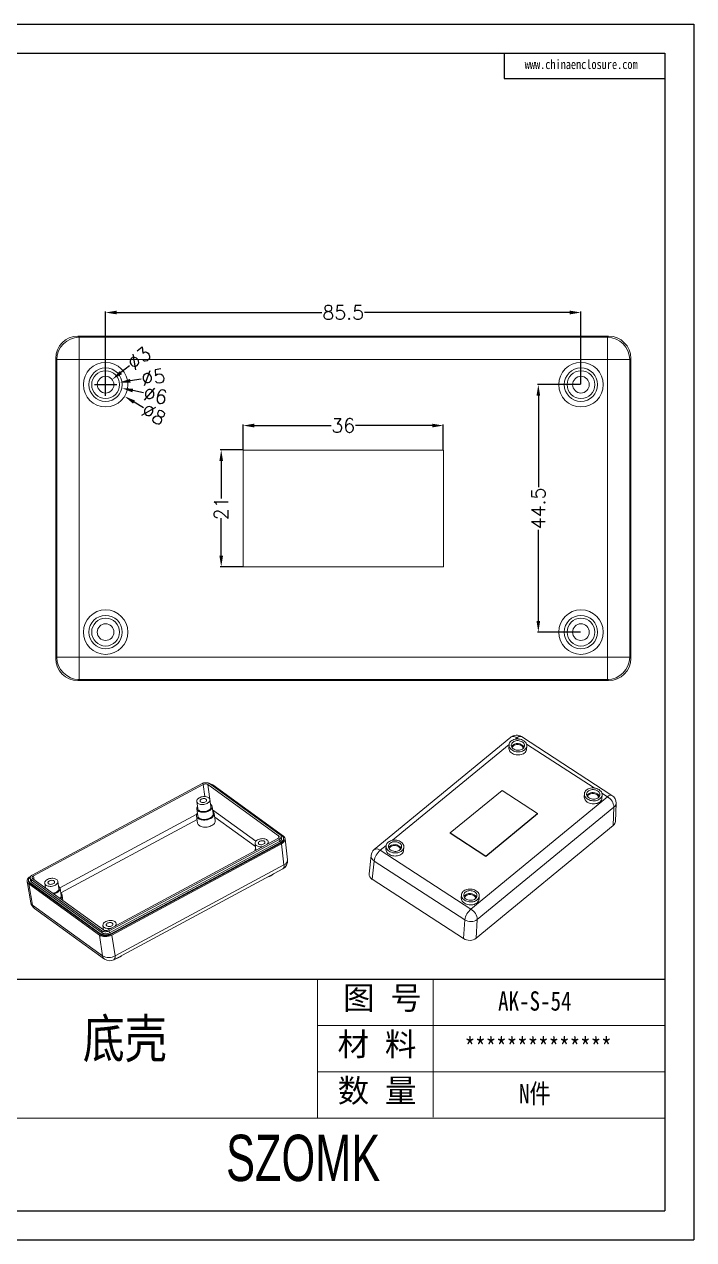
# Model space of a CAD drawing. Header units: inches. Extents: x 2715 to 3384, y 889 to 1126.
# Drawn here: x 2904.1 to 3024.5, y 889.4 to 1108 of the extents above; entities that cross this region are included whole.
import ezdxf

# ---------------------------------------------------------------- set-up
doc = ezdxf.new("R2010")
doc.units = ezdxf.units.IN
doc.layers.add('文字', color=81, linetype='Continuous')
doc.layers.add('粗实线', color=7, linetype='Continuous', lineweight=30)
doc.layers.add('细实线', color=3, linetype='Continuous', lineweight=9)
doc.styles.get("Standard").update_dxf_attribs({"font": 'txt', "bigfont": 'gbcbig.shx'})
doc.styles.add('宋体', font='', dxfattribs={"width": 0.8, "height": 3.5})
doc.styles.add('长仿宋', font='', dxfattribs={"width": 0.7, "height": 4})
doc.styles.get('宋体').set_extended_font_data('SimSun')
doc.styles.get('长仿宋').set_extended_font_data('SimSun')
doc.dimstyles.new('2.5', dxfattribs={"dimtxt": 2.5, "dimasz": 2, "dimexe": 0.18, "dimexo": 0.0625, "dimgap": 0.09, "dimtad": 0, "dimzin": 12, "dimdsep": 46, "dimtxsty": 'Standard', "dimcen": 2, "dimclrd": 3, "dimclre": 3, "dimadec": 0, "dimazin": 0, "dimtfac": 1, "dimtofl": 0, "dimtmove": 0, "dimatfit": 3, "dimfxl": 1, "dimtolj": 1, "dimtzin": 0, "dimarcsym": 0})

# ---------------------------------------------------------------- blocks, each defined once
blk = doc.blocks.new('*D180')
at = {"color": 3, "lineweight": -2}
for p, q in [((2918.75, 1041.2), (2918.75, 1045.2)), ((2916.75, 1043.2), (2920.75, 1043.2)), ((2925.57, 1039.02), (2923.87, 1040.06))]:
    blk.add_line(p, q, dxfattribs=at)
at = {"color": 3}
blk.add_solid([(2924.04, 1040.34), (2923.69, 1039.78), (2922.16, 1041.11)], dxfattribs=at)
at = {"layer": 'Defpoints', "color": 0}
for p in [(2915.34, 1045.29), (2922.16, 1041.11)]:
    blk.add_point(p, dxfattribs=at)
at = {"color": 0, "insert": (2927.43, 1037.88), "char_height": 2.5, "attachment_point": 5, "rotation": 328.4853}
blk.add_mtext('\\A1;∅8', dxfattribs=at)
blk = doc.blocks.new('*D181')
at = {"color": 3, "lineweight": -2}
for p, q in [((2918.75, 1041.2), (2918.75, 1045.2)), ((2916.75, 1043.2), (2920.75, 1043.2)), ((2925.6, 1041.73), (2923.64, 1042.15))]:
    blk.add_line(p, q, dxfattribs=at)
at = {"color": 3}
blk.add_solid([(2923.71, 1042.47), (2923.57, 1041.82), (2921.69, 1042.57)], dxfattribs=at)
at = {"layer": 'Defpoints', "color": 0}
for p in [(2915.82, 1043.83), (2921.69, 1042.57)]:
    blk.add_point(p, dxfattribs=at)
at = {"color": 0, "insert": (2927.72, 1041.27), "char_height": 2.5, "attachment_point": 5, "rotation": 347.8944}
blk.add_mtext('\\A1;∅6', dxfattribs=at)
blk = doc.blocks.new('*D182')
at = {"color": 3, "lineweight": -2}
for p, q in [((2918.75, 1041.2), (2918.75, 1045.2)), ((2916.75, 1043.2), (2920.75, 1043.2)), ((2925.17, 1044.21), (2923.2, 1043.9))]:
    blk.add_line(p, q, dxfattribs=at)
at = {"color": 3}
blk.add_solid([(2923.15, 1044.23), (2923.25, 1043.57), (2921.22, 1043.59)], dxfattribs=at)
at = {"layer": 'Defpoints', "color": 0}
for p in [(2916.28, 1042.81), (2921.22, 1043.59)]:
    blk.add_point(p, dxfattribs=at)
at = {"color": 0, "insert": (2927.32, 1044.55), "char_height": 2.5, "attachment_point": 5, "rotation": 9.0022}
blk.add_mtext('\\A1;∅5', dxfattribs=at)
blk = doc.blocks.new('*D183')
at = {"color": 3, "lineweight": -2}
for p, q in [((2918.75, 1041.2), (2918.75, 1045.2)), ((2923.07, 1046.6), (2921.5, 1045.36)), ((2916.75, 1043.2), (2920.75, 1043.2))]:
    blk.add_line(p, q, dxfattribs=at)
at = {"color": 3}
blk.add_solid([(2921.3, 1045.63), (2921.71, 1045.1), (2919.93, 1044.13)], dxfattribs=at)
at = {"layer": 'Defpoints', "color": 0}
for p in [(2919.93, 1044.13), (2917.58, 1042.27)]:
    blk.add_point(p, dxfattribs=at)
at = {"color": 0, "insert": (2924.78, 1047.95), "char_height": 2.5, "attachment_point": 5, "rotation": 38.2552}
blk.add_mtext('\\A1;∅3', dxfattribs=at)
blk = doc.blocks.new('*D184')
at = {"color": 3, "lineweight": -2}
for p, q in [((2943.5, 1031.51), (2943.5, 1036.02)), ((2979.5, 1031.51), (2979.5, 1036.02)), ((2945.5, 1035.84), (2959.33, 1035.84)), ((2977.5, 1035.84), (2963.68, 1035.84))]:
    blk.add_line(p, q, dxfattribs=at)
at = {"color": 3}
for points in [[(2945.5, 1036.18), (2945.5, 1035.51), (2943.5, 1035.84)], [(2977.5, 1036.18), (2977.5, 1035.51), (2979.5, 1035.84)]]:
    blk.add_solid(points, dxfattribs=at)
at = {"layer": 'Defpoints', "color": 0}
for p in [(2943.5, 1035.84), (2943.5, 1031.45), (2979.5, 1031.45)]:
    blk.add_point(p, dxfattribs=at)
at = {"color": 0, "insert": (2961.5, 1035.84), "char_height": 2.5, "attachment_point": 5}
blk.add_mtext('\\A1;36', dxfattribs=at)
blk = doc.blocks.new('*D185')
at = {"color": 3, "lineweight": -2}
for p, q in [((2943.44, 1031.45), (2939.37, 1031.45)), ((2939.55, 1029.45), (2939.55, 1022.7)), ((2939.55, 1012.45), (2939.55, 1019.19)), ((2943.44, 1010.45), (2939.37, 1010.45))]:
    blk.add_line(p, q, dxfattribs=at)
at = {"color": 3}
for points in [[(2939.22, 1029.45), (2939.88, 1029.45), (2939.55, 1031.45)], [(2939.22, 1012.45), (2939.88, 1012.45), (2939.55, 1010.45)]]:
    blk.add_solid(points, dxfattribs=at)
at = {"layer": 'Defpoints', "color": 0}
for p in [(2943.5, 1031.45), (2939.55, 1010.45), (2943.5, 1010.45)]:
    blk.add_point(p, dxfattribs=at)
at = {"color": 0, "insert": (2939.55, 1020.95), "char_height": 2.5, "attachment_point": 5, "rotation": 90}
blk.add_mtext('\\A1;21', dxfattribs=at)
blk = doc.blocks.new('*D186')
at = {"color": 3, "lineweight": -2}
for p, q in [((2918.75, 1043.26), (2918.75, 1056.35)), ((2920.75, 1056.17), (2957.66, 1056.17)), ((3002.25, 1056.17), (2965.34, 1056.17)), ((3004.25, 1043.26), (3004.25, 1056.35))]:
    blk.add_line(p, q, dxfattribs=at)
at = {"color": 3}
for points in [[(2920.75, 1056.51), (2920.75, 1055.84), (2918.75, 1056.17)], [(3002.25, 1056.51), (3002.25, 1055.84), (3004.25, 1056.17)]]:
    blk.add_solid(points, dxfattribs=at)
at = {"layer": 'Defpoints', "color": 0}
for p in [(2918.75, 1056.17), (2918.75, 1043.2), (3004.25, 1043.2)]:
    blk.add_point(p, dxfattribs=at)
at = {"color": 0, "insert": (2961.5, 1056.17), "char_height": 2.5, "attachment_point": 5}
blk.add_mtext('\\A1;85.5', dxfattribs=at)
blk = doc.blocks.new('*D187')
at = {"color": 3, "lineweight": -2}
for p, q in [((3004.19, 1043.2), (2996.41, 1043.2)), ((2996.59, 1041.2), (2996.59, 1024.79)), ((2996.59, 1000.7), (2996.59, 1017.11)), ((3004.19, 998.7), (2996.41, 998.7))]:
    blk.add_line(p, q, dxfattribs=at)
at = {"color": 3}
for points in [[(2996.26, 1041.2), (2996.92, 1041.2), (2996.59, 1043.2)], [(2996.26, 1000.7), (2996.92, 1000.7), (2996.59, 998.7)]]:
    blk.add_solid(points, dxfattribs=at)
at = {"layer": 'Defpoints', "color": 0}
for p in [(3004.25, 1043.2), (2996.59, 998.7), (3004.25, 998.7)]:
    blk.add_point(p, dxfattribs=at)
at = {"color": 0, "insert": (2996.59, 1020.95), "char_height": 2.5, "attachment_point": 5, "rotation": 90}
blk.add_mtext('\\A1;44.5', dxfattribs=at)

msp = doc.modelspace()

# ---------------------------------------------------------------- linework, layer by layer
for p, q in [((2715.421, 1108), (3024.531, 1108)), ((3024.531, 1108), (3024.531, 889.437)), ((2723.419, 1102.796), (3019.327, 1102.796)), ((2990.417, 1102.796), (2990.417, 1098.279)), ((3019.327, 1102.796), (3019.327, 894.641)), ((2990.417, 1098.279), (3019.327, 1098.279)), ((2831.988, 936.272), (3019.327, 936.272)), ((2723.419, 894.641), (3019.327, 894.641)), ((2715.421, 889.437), (3024.531, 889.437))]:
    msp.add_line(p, q)
at = {"color": 7, "linetype": 'Continuous', "lineweight": 15}
for p, q in [((2913.781, 1051.919), (2913.99, 1051.71)), ((2913.781, 1051.919), (3009.227, 1051.919)), ((2913.99, 1047.711), (2913.99, 1051.71)), ((2913.99, 1051.71), (3009.018, 1051.71)), ((3009.018, 1051.71), (3009.227, 1051.919)), ((3009.018, 1051.71), (3009.018, 1047.711)), ((2909.991, 1047.711), (2909.782, 1047.92)), ((2909.782, 993.974), (2909.782, 1047.92)), ((2913.99, 1047.711), (2909.991, 1047.711)), ((2909.991, 994.183), (2909.991, 1047.711)), ((3009.018, 1047.711), (2913.99, 1047.711)), ((2913.99, 1047.711), (2913.99, 994.183)), ((3009.018, 994.183), (3009.018, 1047.711)), ((3013.017, 1047.711), (3009.018, 1047.711)), ((3013.226, 1047.92), (3013.017, 1047.711)), ((3013.017, 1047.711), (3013.017, 994.183)), ((3013.226, 1047.92), (3013.226, 993.974)), ((2979.504, 1031.447), (2943.504, 1031.447)), ((2943.504, 1031.447), (2943.504, 1010.447)), ((2979.504, 1010.447), (2979.504, 1031.447)), ((2943.504, 1010.447), (2979.504, 1010.447)), ((2909.782, 993.974), (2909.991, 994.183)), ((2913.99, 994.183), (2909.991, 994.183)), ((2913.99, 994.183), (2913.99, 990.184)), ((2913.99, 994.183), (3009.018, 994.183)), ((3009.018, 990.184), (3009.018, 994.183)), ((3013.017, 994.183), (3009.018, 994.183)), ((3013.017, 994.183), (3013.226, 993.974)), ((2913.99, 990.184), (2913.781, 989.975)), ((3009.018, 990.184), (2913.99, 990.184)), ((3009.227, 989.975), (3009.018, 990.184)), ((3009.227, 989.975), (2913.781, 989.975)), ((2991.645, 979.806), (2967.07, 959.604)), ((3009.835, 969.328), (2993.533, 979.912)), ((2991.322, 978.426), (2991.284, 977.876)), ((2994.476, 977.655), (2994.515, 978.205)), ((2936.108, 971.446), (2905.562, 955.012)), ((2905.775, 954.858), (2936.32, 971.292)), ((2937.153, 971.295), (2949.876, 962.093)), ((2950.164, 962.248), (2937.441, 971.45)), ((2937.785, 971.223), (2937.638, 971.307)), ((2950.508, 962.02), (2937.785, 971.223)), ((2950.735, 962.013), (2938.025, 971.206)), ((2935.146, 968.238), (2935.334, 966.964)), ((2937.708, 967.313), (2937.521, 968.586)), ((2990.062, 970.235), (2980.752, 962.582)), ((2984.465, 948.885), (3009.04, 969.087)), ((2996.458, 966.083), (2990.062, 970.235)), ((3004.875, 969.627), (3004.837, 969.077)), ((3008.029, 968.856), (3008.067, 969.406)), ((2935.136, 966.935), (2935.323, 965.662)), ((2938.093, 966.069), (2937.906, 967.342)), ((2938.478, 964.824), (2938.291, 966.098)), ((3010.183, 967.214), (2985.608, 947.013)), ((2987.148, 958.43), (2996.458, 966.083)), ((2996.458, 966.083), (2996.454, 966.028)), ((3010.073, 963.924), (3010.183, 967.214)), ((3010.452, 964.634), (3010.563, 967.932)), ((2935.125, 965.633), (2935.312, 964.359)), ((3010.073, 963.924), (2985.389, 943.634)), ((2987.144, 958.375), (2996.454, 966.028)), ((2950.402, 961.592), (2950.346, 961.974)), ((2980.752, 962.582), (2980.748, 962.527)), ((2980.748, 962.527), (2987.144, 958.375)), ((2980.752, 962.582), (2987.148, 958.43)), ((2949.749, 961.579), (2919.204, 945.145)), ((2919.416, 944.992), (2949.962, 961.426)), ((2919.472, 944.61), (2950.018, 961.044)), ((2919.684, 944.456), (2950.23, 960.89)), ((2919.703, 944.329), (2950.249, 960.763)), ((2919.87, 944.219), (2950.398, 960.644)), ((2945.631, 960.654), (2945.807, 959.458)), ((2948.055, 960.667), (2948.005, 961.003)), ((2950.018, 961.044), (2949.962, 961.426)), ((2950.249, 960.763), (2950.23, 960.89)), ((2950.842, 956.833), (2950.398, 960.644)), ((2950.777, 961.517), (2950.758, 961.644)), ((2951.486, 957.722), (2951.041, 961.541)), ((2969.211, 960.25), (2969.173, 959.7)), ((2972.365, 959.479), (2972.403, 960.029)), ((2966.495, 958.535), (2966.148, 955.231)), ((2967.053, 957.537), (2966.707, 954.241)), ((2983.355, 946.953), (2967.053, 957.537)), ((2968.162, 959.469), (2984.465, 948.885)), ((2987.148, 958.43), (2987.144, 958.375)), ((2920.26, 939.775), (2950.655, 956.127)), ((2920.448, 940.48), (2950.842, 956.833)), ((2904.638, 953.845), (2905.315, 950.026)), ((2904.878, 954.029), (2904.897, 953.902)), ((2904.939, 953.405), (2917.649, 944.212)), ((2904.939, 953.405), (2905.615, 949.595)), ((2905.129, 953.653), (2917.852, 944.451)), ((2905.147, 953.526), (2905.129, 953.653)), ((2905.147, 953.526), (2917.87, 944.323)), ((2905.178, 954.464), (2905.234, 954.081)), ((2905.36, 954.19), (2918.083, 944.988)), ((2905.416, 953.808), (2905.36, 954.19)), ((2905.416, 953.808), (2918.139, 944.605)), ((2918.371, 945.143), (2905.648, 954.345)), ((2907.8, 953.524), (2907.92, 952.702)), ((2910.361, 952.6), (2910.174, 953.873)), ((2983.137, 943.574), (2966.707, 954.241)), ((2910.746, 951.356), (2910.559, 952.629)), ((2911.087, 950.411), (2910.944, 951.385)), ((2982.764, 951.451), (2982.726, 950.901)), ((2985.918, 950.68), (2985.956, 951.23)), ((2905.615, 949.595), (2918.226, 940.473)), ((2905.953, 949.009), (2918.564, 939.887)), ((2983.137, 943.574), (2983.355, 946.953)), ((2985.608, 947.013), (2985.389, 943.634)), ((2918.226, 940.473), (2917.649, 944.212)), ((2917.87, 944.323), (2917.852, 944.451)), ((2918.139, 944.605), (2918.083, 944.988)), ((2918.284, 945.941), (2918.404, 945.121)), ((2919.472, 944.61), (2919.416, 944.992)), ((2919.703, 944.329), (2919.684, 944.456)), ((2919.87, 944.219), (2920.448, 940.48)), ((2920.708, 945.954), (2920.658, 946.29))]:
    msp.add_line(p, q, dxfattribs=at)
at = {"color": 8, "linetype": 'Continuous', "lineweight": 15}
for p, q in [((2992.738, 979.67), (2992.459, 979.442)), ((2993.05, 979.467), (2992.738, 979.67)), ((2991.333, 978.516), (2970.348, 961.266)), ((3006.603, 970.668), (2994.469, 978.547)), ((2936.32, 971.292), (2936.621, 969.136)), ((2937.651, 967.733), (2937.153, 971.295)), ((3009.04, 969.087), (3008.022, 969.748)), ((2945.795, 961.1), (2937.994, 966.743)), ((2935.168, 965.956), (2910.541, 952.706)), ((2910.677, 951.827), (2935.214, 965.029)), ((2938.389, 965.433), (2945.706, 960.14)), ((2949.876, 962.093), (2949.92, 961.713)), ((2969.222, 960.34), (2968.162, 959.469)), ((2905.898, 954.164), (2905.775, 954.858))]:
    msp.add_line(p, q, dxfattribs=at)
at = {"color": 7, "linetype": 'Continuous', "lineweight": 15, "flags": 128}
for points in [[(2993.953, 979.166), (2993.764, 979.272), (2993.558, 979.358), (2993.338, 979.421), (2993.109, 979.461), (2992.876, 979.477), (2992.644, 979.467), (2992.417, 979.434), (2992.202, 979.376), (2992.001, 979.296), (2991.821, 979.195), (2991.663, 979.075), (2991.533, 978.939), (2991.431, 978.79), (2991.362, 978.63), (2991.326, 978.464), (2991.323, 978.295), (2991.355, 978.126), (2991.42, 977.961), (2991.517, 977.804), (2991.644, 977.657), (2991.798, 977.525), (2991.976, 977.41), (2992.174, 977.314), (2992.387, 977.239), (2992.613, 977.187), (2992.844, 977.159), (2993.077, 977.156), (2993.307, 977.177), (2993.529, 977.223), (2993.737, 977.292), (2993.928, 977.383), (2994.098, 977.494), (2994.242, 977.622), (2994.359, 977.765), (2994.444, 977.92), (2994.497, 978.083), (2994.516, 978.252), (2994.502, 978.421), (2994.453, 978.588), (2994.372, 978.75), (2994.26, 978.902), (2994.119, 979.042), (2993.953, 979.166)], [(2993.694, 978.953), (2993.529, 979.044), (2993.346, 979.114), (2993.15, 979.162), (2992.948, 979.184), (2992.745, 979.182), (2992.547, 979.155), (2992.36, 979.104), (2992.189, 979.03), (2992.038, 978.935), (2991.914, 978.823), (2991.818, 978.696), (2991.753, 978.558), (2991.722, 978.413), (2991.726, 978.266), (2991.764, 978.119), (2991.835, 977.979), (2991.937, 977.848), (2992.068, 977.73), (2992.223, 977.63), (2992.398, 977.549), (2992.588, 977.49), (2992.787, 977.455), (2992.99, 977.445), (2993.192, 977.459), (2993.385, 977.499), (2993.565, 977.562), (2993.726, 977.646), (2993.864, 977.75), (2993.975, 977.87), (2994.055, 978.003), (2994.103, 978.145), (2994.117, 978.292), (2994.096, 978.439), (2994.041, 978.583), (2993.954, 978.719), (2993.837, 978.844), (2993.694, 978.953)], [(2991.284, 977.876), (2991.285, 977.744), (2991.317, 977.576), (2991.382, 977.411), (2991.479, 977.254), (2991.606, 977.107), (2991.76, 976.975), (2991.938, 976.859), (2992.135, 976.763), (2992.349, 976.688), (2992.574, 976.637), (2992.806, 976.609), (2993.039, 976.606), (2993.269, 976.627), (2993.491, 976.673), (2993.699, 976.742), (2993.89, 976.833), (2994.06, 976.944), (2994.204, 977.072), (2994.321, 977.215), (2994.406, 977.37), (2994.459, 977.533), (2994.476, 977.655)], [(2993.878, 977.763), (2993.871, 977.825), (2993.831, 977.957), (2993.758, 978.082), (2993.656, 978.197), (2993.527, 978.297), (2993.376, 978.378), (2993.208, 978.439), (2993.029, 978.477), (2992.845, 978.491), (2992.662, 978.48), (2992.487, 978.445), (2992.325, 978.386), (2992.182, 978.306), (2992.062, 978.208), (2991.971, 978.095), (2991.911, 977.971), (2991.891, 977.9)], [(3007.506, 970.367), (3007.672, 970.243), (3007.813, 970.103), (3007.925, 969.951), (3008.006, 969.789), (3008.055, 969.622), (3008.069, 969.453), (3008.05, 969.284), (3007.997, 969.121), (3007.912, 968.967), (3007.795, 968.823), (3007.651, 968.695), (3007.481, 968.584), (3007.29, 968.494), (3007.082, 968.424), (3006.86, 968.379), (3006.63, 968.357), (3006.397, 968.36), (3006.165, 968.388), (3005.94, 968.44), (3005.726, 968.515), (3005.529, 968.611), (3005.351, 968.726), (3005.197, 968.859), (3005.07, 969.005), (3004.973, 969.162), (3004.908, 969.327), (3004.876, 969.496), (3004.879, 969.665), (3004.915, 969.831), (3004.984, 969.991), (3005.085, 970.14), (3005.216, 970.276), (3005.374, 970.396), (3005.554, 970.497), (3005.755, 970.577), (3005.97, 970.635), (3006.197, 970.668), (3006.429, 970.678), (3006.662, 970.662), (3006.891, 970.622), (3007.111, 970.559), (3007.317, 970.473), (3007.506, 970.367)], [(2935.374, 967.896), (2935.269, 967.99), (2935.194, 968.096), (2935.151, 968.211), (2935.143, 968.331), (2935.169, 968.455), (2935.229, 968.577), (2935.32, 968.694), (2935.441, 968.803), (2935.587, 968.901), (2935.755, 968.985), (2935.939, 969.052), (2936.135, 969.101), (2936.336, 969.13), (2936.537, 969.138), (2936.733, 969.126), (2936.917, 969.093), (2937.084, 969.04), (2937.23, 968.97), (2937.35, 968.883), (2937.44, 968.783), (2937.499, 968.672), (2937.525, 968.553), (2937.516, 968.431), (2937.473, 968.308), (2937.397, 968.188), (2937.291, 968.074), (2937.157, 967.97), (2936.999, 967.879), (2936.823, 967.803), (2936.632, 967.745), (2936.433, 967.706), (2936.23, 967.687), (2936.031, 967.689), (2935.841, 967.712), (2935.664, 967.755), (2935.507, 967.817), (2935.374, 967.896)], [(2936.814, 968.67), (2936.884, 968.601), (2936.923, 968.522), (2936.927, 968.436), (2936.897, 968.348), (2936.834, 968.264), (2936.742, 968.189), (2936.627, 968.127), (2936.494, 968.081), (2936.352, 968.055), (2936.209, 968.049), (2936.073, 968.065), (2935.952, 968.1), (2935.854, 968.154), (2935.783, 968.223), (2935.745, 968.302), (2935.74, 968.388), (2935.77, 968.476), (2935.833, 968.559), (2935.925, 968.635), (2936.041, 968.697), (2936.173, 968.743), (2936.315, 968.769), (2936.459, 968.775), (2936.594, 968.759), (2936.715, 968.724), (2936.814, 968.67)], [(3007.247, 970.154), (3007.39, 970.045), (3007.507, 969.92), (3007.594, 969.784), (3007.649, 969.64), (3007.67, 969.493), (3007.656, 969.346), (3007.608, 969.204), (3007.528, 969.071), (3007.417, 968.951), (3007.279, 968.847), (3007.118, 968.763), (3006.938, 968.7), (3006.745, 968.66), (3006.543, 968.646), (3006.34, 968.656), (3006.141, 968.691), (3005.951, 968.75), (3005.776, 968.831), (3005.621, 968.931), (3005.49, 969.049), (3005.388, 969.18), (3005.317, 969.32), (3005.279, 969.467), (3005.275, 969.614), (3005.306, 969.759), (3005.37, 969.897), (3005.466, 970.024), (3005.591, 970.136), (3005.742, 970.231), (3005.913, 970.305), (3006.1, 970.356), (3006.298, 970.383), (3006.501, 970.385), (3006.703, 970.363), (3006.898, 970.316), (3007.082, 970.245), (3007.247, 970.154)], [(3005.399, 968.116), (3005.587, 968.01), (3005.794, 967.924), (3006.014, 967.861), (3006.243, 967.821), (3006.476, 967.805), (3006.708, 967.814), (3006.934, 967.848), (3007.15, 967.906), (3007.35, 967.986), (3007.531, 968.087), (3007.688, 968.207), (3007.819, 968.343), (3007.92, 968.492), (3007.99, 968.652), (3008.026, 968.818), (3008.029, 968.856)], [(3005.444, 969.102), (3005.463, 969.172), (3005.524, 969.296), (3005.615, 969.409), (3005.735, 969.508), (3005.878, 969.587), (3006.04, 969.646), (3006.215, 969.681), (3006.398, 969.692), (3006.582, 969.678), (3006.761, 969.64), (3006.929, 969.58), (3007.08, 969.498), (3007.209, 969.398), (3007.311, 969.283), (3007.384, 969.158), (3007.424, 969.026), (3007.431, 968.964)], [(2935.323, 965.662), (2935.336, 965.599), (2935.388, 965.477), (2935.473, 965.364), (2935.588, 965.263), (2935.731, 965.177), (2935.898, 965.108), (2936.085, 965.058), (2936.287, 965.027), (2936.499, 965.018), (2936.717, 965.029), (2936.934, 965.06), (2937.146, 965.112), (2937.347, 965.182), (2937.533, 965.269), (2937.698, 965.37), (2937.838, 965.484), (2937.951, 965.607), (2938.033, 965.737), (2938.083, 965.869), (2938.098, 966.002), (2938.093, 966.069)], [(2935.334, 966.964), (2935.355, 966.879), (2935.414, 966.768), (2935.505, 966.668), (2935.625, 966.581), (2935.77, 966.51), (2935.938, 966.458), (2936.122, 966.425), (2936.317, 966.412), (2936.519, 966.421), (2936.72, 966.45), (2936.916, 966.499), (2937.1, 966.566), (2937.268, 966.65), (2937.414, 966.748), (2937.534, 966.857), (2937.626, 966.974), (2937.685, 967.096), (2937.711, 967.219), (2937.708, 967.313)], [(2937.651, 967.733), (2937.756, 967.64), (2937.84, 967.527), (2937.893, 967.404), (2937.911, 967.275), (2937.896, 967.143), (2937.846, 967.01), (2937.764, 966.881), (2937.651, 966.757), (2937.51, 966.644), (2937.345, 966.542), (2937.16, 966.455), (2936.959, 966.385), (2936.747, 966.334), (2936.53, 966.302), (2936.312, 966.291), (2936.1, 966.301), (2935.898, 966.331), (2935.711, 966.381), (2935.544, 966.45), (2935.401, 966.536)], [(2938.026, 966.524), (2938.053, 966.502), (2938.162, 966.389), (2938.24, 966.265), (2938.285, 966.132), (2938.297, 965.993), (2938.274, 965.852), (2938.219, 965.711), (2938.131, 965.574), (2938.013, 965.442), (2937.867, 965.32), (2937.696, 965.209), (2937.505, 965.112), (2937.296, 965.032), (2937.075, 964.969), (2936.846, 964.925), (2936.614, 964.901), (2936.384, 964.898), (2936.161, 964.915), (2935.95, 964.953), (2935.754, 965.01), (2935.579, 965.085), (2935.429, 965.177)], [(2938.478, 964.824), (2938.484, 964.72), (2938.461, 964.579), (2938.406, 964.438), (2938.318, 964.3), (2938.2, 964.169), (2938.054, 964.046), (2937.884, 963.936), (2937.692, 963.839), (2937.483, 963.758), (2937.262, 963.695), (2937.033, 963.651), (2936.801, 963.628), (2936.571, 963.624), (2936.348, 963.642), (2936.137, 963.679), (2935.941, 963.736), (2935.766, 963.812), (2935.616, 963.903)], [(2947.833, 960.548), (2947.881, 960.605), (2947.957, 960.725), (2948, 960.848), (2948.009, 960.97), (2947.984, 961.088), (2947.925, 961.199), (2947.834, 961.3), (2947.714, 961.386), (2947.569, 961.457), (2947.401, 961.51), (2947.217, 961.543), (2947.022, 961.555), (2946.82, 961.547), (2946.619, 961.518), (2946.423, 961.469), (2946.239, 961.401), (2946.071, 961.317), (2945.925, 961.22), (2945.805, 961.11), (2945.713, 960.993), (2945.654, 960.871), (2945.628, 960.748), (2945.636, 960.627), (2945.678, 960.512), (2945.753, 960.406), (2945.859, 960.312), (2945.859, 960.312)], [(2947.298, 961.087), (2947.199, 961.14), (2947.079, 961.176), (2946.943, 961.191), (2946.8, 961.186), (2946.658, 961.159), (2946.525, 961.113), (2946.41, 961.051), (2946.318, 960.976), (2946.255, 960.892), (2946.225, 960.805), (2946.229, 960.719), (2946.268, 960.639), (2946.338, 960.57), (2946.437, 960.517), (2946.558, 960.481), (2946.693, 960.466), (2946.836, 960.472), (2946.978, 960.498), (2947.111, 960.544), (2947.227, 960.606), (2947.319, 960.681), (2947.382, 960.765), (2947.412, 960.852), (2947.407, 960.938), (2947.369, 961.018), (2947.298, 961.087)], [(2969.773, 959.289), (2969.606, 959.413), (2969.465, 959.553), (2969.353, 959.705), (2969.272, 959.867), (2969.224, 960.034), (2969.209, 960.203), (2969.228, 960.372), (2969.281, 960.535), (2969.367, 960.69), (2969.483, 960.833), (2969.627, 960.961), (2969.797, 961.072), (2969.988, 961.163), (2970.197, 961.232), (2970.418, 961.277), (2970.648, 961.299), (2970.881, 961.296), (2971.113, 961.268), (2971.338, 961.216), (2971.552, 961.141), (2971.75, 961.045), (2971.928, 960.93), (2972.082, 960.798), (2972.208, 960.651), (2972.305, 960.494), (2972.37, 960.329), (2972.402, 960.16), (2972.4, 959.991), (2972.363, 959.825), (2972.294, 959.665), (2972.193, 959.516), (2972.062, 959.38), (2971.905, 959.26), (2971.724, 959.159), (2971.524, 959.079), (2971.308, 959.021), (2971.082, 958.988), (2970.85, 958.978), (2970.617, 958.994), (2970.388, 959.034), (2970.167, 959.097), (2969.961, 959.183), (2969.773, 959.289)], [(2970.031, 959.502), (2969.888, 959.611), (2969.771, 959.736), (2969.684, 959.872), (2969.629, 960.016), (2969.609, 960.163), (2969.622, 960.31), (2969.67, 960.452), (2969.75, 960.585), (2969.861, 960.705), (2969.999, 960.809), (2970.161, 960.893), (2970.34, 960.956), (2970.534, 960.996), (2970.735, 961.01), (2970.938, 961), (2971.138, 960.965), (2971.328, 960.906), (2971.503, 960.825), (2971.658, 960.725), (2971.788, 960.607), (2971.89, 960.476), (2971.961, 960.336), (2971.999, 960.189), (2972.003, 960.042), (2971.972, 959.897), (2971.908, 959.759), (2971.812, 959.632), (2971.687, 959.52), (2971.537, 959.425), (2971.366, 959.351), (2971.178, 959.3), (2970.98, 959.273), (2970.777, 959.271), (2970.575, 959.293), (2970.38, 959.341), (2970.197, 959.411), (2970.031, 959.502)], [(2969.78, 959.724), (2969.799, 959.795), (2969.86, 959.919), (2969.951, 960.032), (2970.07, 960.13), (2970.214, 960.21), (2970.376, 960.269), (2970.551, 960.304), (2970.734, 960.315), (2970.918, 960.301), (2971.097, 960.263), (2971.265, 960.202), (2971.415, 960.121), (2971.544, 960.021), (2971.647, 959.906), (2971.719, 959.781), (2971.76, 959.649), (2971.767, 959.587)], [(2969.735, 958.739), (2969.923, 958.633), (2970.129, 958.547), (2970.349, 958.484), (2970.578, 958.444), (2970.811, 958.428), (2971.044, 958.437), (2971.27, 958.471), (2971.486, 958.529), (2971.686, 958.609), (2971.867, 958.71), (2972.024, 958.83), (2972.155, 958.966), (2972.256, 959.115), (2972.325, 959.275), (2972.362, 959.441), (2972.365, 959.479)], [(2909.946, 954.215), (2909.813, 954.294), (2909.656, 954.356), (2909.48, 954.399), (2909.289, 954.422), (2909.09, 954.424), (2908.888, 954.405), (2908.689, 954.366), (2908.498, 954.307), (2908.321, 954.232), (2908.164, 954.14), (2908.03, 954.036), (2907.924, 953.923), (2907.848, 953.803), (2907.805, 953.68), (2907.796, 953.557), (2907.821, 953.439), (2907.88, 953.328), (2907.971, 953.228), (2908.091, 953.141), (2908.236, 953.07), (2908.404, 953.018), (2908.588, 952.985), (2908.783, 952.972), (2908.984, 952.981), (2909.186, 953.01), (2909.382, 953.059), (2909.566, 953.126), (2909.734, 953.21), (2909.88, 953.308), (2910, 953.417), (2910.092, 953.534), (2910.151, 953.656), (2910.177, 953.779), (2910.169, 953.9), (2910.127, 954.015), (2910.052, 954.121), (2909.946, 954.215)], [(2909.467, 953.957), (2909.368, 954.011), (2909.247, 954.046), (2909.112, 954.062), (2908.968, 954.056), (2908.826, 954.029), (2908.694, 953.984), (2908.578, 953.921), (2908.486, 953.846), (2908.423, 953.763), (2908.393, 953.675), (2908.398, 953.589), (2908.436, 953.509), (2908.507, 953.441), (2908.606, 953.387), (2908.726, 953.351), (2908.862, 953.336), (2909.005, 953.342), (2909.147, 953.368), (2909.28, 953.414), (2909.395, 953.476), (2909.487, 953.551), (2909.55, 953.635), (2909.58, 953.723), (2909.576, 953.809), (2909.537, 953.888), (2909.467, 953.957)], [(2909.412, 951.623), (2909.612, 951.672), (2909.813, 951.742), (2909.999, 951.829), (2910.163, 951.931), (2910.304, 952.044), (2910.417, 952.167), (2910.499, 952.297), (2910.549, 952.43), (2910.564, 952.562), (2910.546, 952.691), (2910.493, 952.814), (2910.409, 952.927), (2910.293, 953.028)], [(2909.277, 951.72), (2909.373, 951.736), (2909.569, 951.785), (2909.753, 951.853), (2909.921, 951.937), (2910.067, 952.034), (2910.188, 952.144), (2910.279, 952.261), (2910.338, 952.383), (2910.364, 952.506), (2910.361, 952.6)], [(2983.326, 950.49), (2983.514, 950.384), (2983.72, 950.298), (2983.94, 950.235), (2984.169, 950.195), (2984.403, 950.179), (2984.635, 950.189), (2984.861, 950.222), (2985.077, 950.28), (2985.277, 950.36), (2985.458, 950.461), (2985.615, 950.581), (2985.746, 950.717), (2985.847, 950.867), (2985.916, 951.026), (2985.953, 951.192), (2985.955, 951.361), (2985.923, 951.53), (2985.858, 951.695), (2985.761, 951.852), (2985.635, 951.999), (2985.481, 952.131), (2985.303, 952.246), (2985.105, 952.343), (2984.891, 952.417), (2984.666, 952.469), (2984.434, 952.497), (2984.201, 952.5), (2983.971, 952.479), (2983.75, 952.433), (2983.541, 952.364), (2983.35, 952.273), (2983.18, 952.162), (2983.036, 952.034), (2982.92, 951.891), (2982.834, 951.736), (2982.781, 951.573), (2982.762, 951.405), (2982.777, 951.235), (2982.825, 951.068), (2982.906, 950.906), (2983.018, 950.754), (2983.159, 950.614), (2983.326, 950.49)], [(2983.584, 950.703), (2983.75, 950.612), (2983.933, 950.542), (2984.128, 950.495), (2984.33, 950.472), (2984.533, 950.474), (2984.731, 950.501), (2984.918, 950.552), (2985.09, 950.626), (2985.24, 950.721), (2985.365, 950.833), (2985.461, 950.96), (2985.525, 951.098), (2985.556, 951.243), (2985.552, 951.391), (2985.514, 951.537), (2985.443, 951.677), (2985.341, 951.808), (2985.211, 951.926), (2985.056, 952.026), (2984.881, 952.107), (2984.691, 952.166), (2984.491, 952.201), (2984.288, 952.211), (2984.087, 952.197), (2983.893, 952.157), (2983.714, 952.095), (2983.552, 952.01), (2983.414, 951.906), (2983.303, 951.786), (2983.223, 951.653), (2983.175, 951.511), (2983.162, 951.365), (2983.182, 951.217), (2983.237, 951.073), (2983.324, 950.937), (2983.441, 950.812), (2983.584, 950.703)], [(2985.32, 950.788), (2985.313, 950.85), (2985.272, 950.982), (2985.2, 951.107), (2985.097, 951.222), (2984.968, 951.322), (2984.817, 951.404), (2984.65, 951.464), (2984.471, 951.502), (2984.287, 951.516), (2984.104, 951.505), (2983.928, 951.47), (2983.766, 951.411), (2983.623, 951.332), (2983.504, 951.233), (2983.413, 951.12), (2983.352, 950.996), (2983.333, 950.926)], [(2983.287, 949.94), (2983.476, 949.834), (2983.682, 949.748), (2983.902, 949.685), (2984.131, 949.645), (2984.364, 949.629), (2984.597, 949.638), (2984.823, 949.672), (2985.038, 949.73), (2985.239, 949.81), (2985.42, 949.911), (2985.577, 950.031), (2985.708, 950.167), (2985.809, 950.316), (2985.878, 950.476), (2985.915, 950.642), (2985.918, 950.68)], [(2919.767, 945.448), (2919.67, 945.427), (2919.469, 945.397), (2919.268, 945.389), (2919.072, 945.401), (2918.888, 945.434), (2918.721, 945.487), (2918.575, 945.558), (2918.455, 945.644), (2918.365, 945.745), (2918.306, 945.856), (2918.28, 945.974), (2918.289, 946.096), (2918.332, 946.22), (2918.408, 946.34), (2918.514, 946.453), (2918.648, 946.557), (2918.806, 946.648), (2918.982, 946.724), (2919.173, 946.782), (2919.372, 946.821), (2919.575, 946.84), (2919.774, 946.838), (2919.964, 946.815), (2920.14, 946.773), (2920.298, 946.711), (2920.431, 946.632), (2920.431, 946.632)], [(2919.951, 946.374), (2920.022, 946.305), (2920.06, 946.225), (2920.065, 946.139), (2920.035, 946.052), (2919.972, 945.968), (2919.88, 945.893), (2919.764, 945.831), (2919.632, 945.785), (2919.49, 945.758), (2919.346, 945.753), (2919.211, 945.768), (2919.09, 945.804), (2918.991, 945.857), (2918.921, 945.926), (2918.882, 946.006), (2918.878, 946.092), (2918.908, 946.179), (2918.971, 946.263), (2919.063, 946.338), (2919.178, 946.4), (2919.311, 946.446), (2919.453, 946.472), (2919.596, 946.478), (2919.732, 946.463), (2919.852, 946.427), (2919.951, 946.374)]]:
    msp.add_lwpolyline(points, dxfattribs=at)
at = {"color": 8, "linetype": 'Continuous', "lineweight": 15, "flags": 128}
msp.add_lwpolyline([(2992.738, 979.67), (2992.548, 979.78), (2992.361, 979.859), (2992.182, 979.908), (2992.014, 979.925), (2991.862, 979.909), (2991.729, 979.861), (2991.645, 979.806)], dxfattribs=at)
at = {"color": 7, "linetype": 'Continuous', "lineweight": 15}
for centre, radius in [((2918.754, 1043.197), 4), ((3004.254, 1043.197), 4), ((2918.754, 1043.197), 3), ((2918.754, 1043.197), 2.5), ((3004.254, 1043.197), 3), ((3004.254, 1043.197), 2.5), ((2918.754, 1043.197), 1.5), ((3004.254, 1043.197), 1.5), ((2918.754, 998.697), 4), ((2918.754, 998.697), 3), ((2918.754, 998.697), 2.5), ((3004.254, 998.697), 4), ((3004.254, 998.697), 3), ((3004.254, 998.697), 2.5), ((2918.754, 998.697), 1.5), ((3004.254, 998.697), 1.5)]:
    msp.add_circle(centre, radius, dxfattribs=at)
for centre, radius, start, end in [((2913.992, 1047.709), 4.001, 90.02017, 179.97983), ((3009.016, 1047.709), 4.001, 0.02017, 89.97983), ((2913.992, 994.185), 4.001, 180.02017, 269.97983), ((3009.016, 994.185), 4.001, 270.02017, 359.97983), ((2992.661, 978.57), 1.6, 57.00736, 129.42103), ((2992.848, 977.306), 1.355, 28.92628, 143.151), ((3005.937, 969.075), 1.1, 179.92992, 240.69137), ((3006.411, 968.476), 1.382, 54.72662, 142.34556), ((3006.729, 968.809), 0.928, 22.37847, 58.86647), ((3007.785, 967.035), 2.405, 4.26975, 58.54655), ((3008.964, 967.986), 1.6, 358.07816, 57.00736), ((2935.768, 965.725), 0.645, 142.57637, 238.23435), ((2935.705, 967.018), 0.57, 139.58784, 237.77706), ((2935.994, 964.485), 0.694, 190.41872, 236.92331), ((2946.218, 959.42), 0.602, 140.1913, 186.4725), ((2946.665, 961.717), 1.62, 240.15945, 286.11812), ((2968.086, 958.368), 1.6, 129.42103, 174.01292), ((2970.273, 959.698), 1.1, 179.92992, 240.69137), ((2970.737, 959.13), 1.355, 28.92628, 143.151), ((2949.896, 957.536), 1.6, 298.28106, 6.6427), ((2970.201, 957.014), 3.191, 129.70755, 170.56196), ((2947.558, 956.623), 1.984, 281.91171, 314.65042), ((2910.097, 951.297), 0.652, 311.9752, 5.19032), ((2910.261, 951.274), 0.681, 305.71295, 52.05372), ((2983.826, 950.899), 1.1, 179.92992, 240.69137), ((2984.29, 950.331), 1.355, 28.92628, 143.151), ((2906.891, 950.306), 1.6, 190.05944, 234.12189), ((2986.503, 946.43), 3.191, 129.70755, 170.56196), ((2983.21, 946.834), 2.405, 4.26975, 58.54655), ((2920.153, 946.212), 0.503, 311.39923, 56.5141), ((2984.437, 948.683), 2.04, 237.98684, 305.03555), ((2919.331, 942.38), 2.203, 239.89908, 300.44566), ((2919.502, 941.184), 1.6, 234.12189, 298.28106), ((2920.235, 941.866), 1.936, 281.49515, 315.06697)]:
    msp.add_arc(centre, radius, start, end, dxfattribs=at)
at = {"color": 8, "linetype": 'Continuous', "lineweight": 15}
for centre, radius, start, end in [((2993.319, 979.186), 0.757, 73.59024, 140.18456), ((3009.621, 968.602), 0.757, 73.59024, 140.18456), ((3009.589, 967.988), 0.976, 307.5303, 356.72037), ((2967.515, 958.717), 0.992, 49.24344, 116.62591), ((2950.49, 957.765), 0.997, 290.68084, 357.49443), ((2967.598, 958.498), 1.104, 178.0465, 240.40694), ((2950.218, 956.621), 0.659, 311.4934, 18.73441), ((2905.972, 950.163), 0.671, 191.76246, 237.82559), ((2906.487, 949.708), 0.88, 187.38113, 232.6069), ((2919.099, 940.586), 0.88, 187.38113, 232.6069), ((2919.824, 940.268), 0.659, 311.4934, 18.73441)]:
    msp.add_arc(centre, radius, start, end, dxfattribs=at)
at = {"color": 7, "linetype": 'Continuous', "lineweight": 15}
for centre, major_axis, ratio, start_param, end_param in [((2913.782, 1047.918), (-2.829, 2.829), 0.9996955, 5.4979394, 7.0684312), ((3009.225, 1047.918), (2.829, 2.829), 0.9996955, 5.4979394, 7.0684312), ((2913.782, 993.975), (-2.829, -2.829), 0.9996955, 5.4979394, 7.0684312), ((3009.225, 993.975), (2.829, -2.829), 0.9996955, 5.4979394, 7.0684312), ((2936.673, 971.037), (0.594, 0.087), 0.5942227, 0.547826, 2.1183177), ((2936.746, 970.518), (1.583, 0.233), 0.5942227, 0.547826, 1.0232478), ((3008.854, 964.715), (1.597, -0.11), 0.7240357, 5.6293319, 6.3088763), ((2949.396, 961.835), (0.594, 0.087), 0.5939009, 5.2605063, 6.830998), ((2949.455, 961.325), (1.583, 0.232), 0.5939009, 5.2605063, 6.830998), ((2967.742, 955.091), (1.597, -0.11), 0.7240357, 3.1159017, 4.0582309), ((2906.219, 954.094), (1.583, 0.232), 0.5939009, 2.1189136, 3.6894054), ((2906.128, 954.603), (0.594, 0.087), 0.5939009, 2.1189136, 3.6894054), ((2918.928, 944.901), (1.583, 0.233), 0.5942227, 3.6894186, 5.2599104), ((2918.851, 945.401), (0.594, 0.087), 0.5942227, 3.6894186, 5.2599104), ((2984.171, 944.425), (1.596, -0.111), 0.7244617, 4.0587895, 5.6292812)]:
    msp.add_ellipse(centre, major_axis=major_axis, ratio=ratio, start_param=start_param, end_param=end_param, dxfattribs=at)
for points, knots in [([(2936.108, 971.446), (2936.125, 971.455), (2936.16, 971.473), (2936.213, 971.497), (2936.269, 971.519), (2936.326, 971.539), (2936.385, 971.558), (2936.485, 971.584), (2936.63, 971.61), (2936.818, 971.622), (2937, 971.611), (2937.151, 971.582), (2937.27, 971.543), (2937.363, 971.502), (2937.415, 971.467), (2937.441, 971.45)], [0, 0, 0, 0, 0.04208303, 0.08380984, 0.12536084, 0.16691872, 0.20866608, 0.25078306, 0.37547332, 0.50030333, 0.62503542, 0.74991536, 0.83348208, 0.91635956, 1, 1, 1, 1]), ([(2950.164, 962.248), (2950.176, 962.238), (2950.2, 962.22), (2950.232, 962.191), (2950.26, 962.16), (2950.285, 962.128), (2950.306, 962.094), (2950.334, 962.036), (2950.355, 961.951), (2950.345, 961.837), (2950.299, 961.723), (2950.227, 961.626), (2950.143, 961.546), (2950.06, 961.482), (2949.995, 961.444), (2949.962, 961.426)], [0, 0, 0, 0, 0.042083, 0.0838098, 0.1253608, 0.1669187, 0.2086661, 0.2507831, 0.3754733, 0.5003033, 0.6250354, 0.7499154, 0.8334821, 0.9163596, 1, 1, 1, 1]), ([(2950.508, 962.02), (2950.522, 962.01), (2950.551, 961.988), (2950.59, 961.954), (2950.624, 961.918), (2950.656, 961.881), (2950.683, 961.843), (2950.706, 961.803), (2950.742, 961.728), (2950.771, 961.613), (2950.757, 961.456), (2950.694, 961.299), (2950.6, 961.173), (2950.505, 961.079), (2950.423, 961.011), (2950.332, 960.948), (2950.264, 960.91), (2950.23, 960.89)], [0, 0, 0, 0, 0.0361129, 0.0719394, 0.1075927, 0.1431876, 0.1788395, 0.2146632, 0.250772, 0.3755224, 0.5002692, 0.6250647, 0.7498636, 0.8127, 0.8749276, 0.9371574, 1, 1, 1, 1]), ([(2950.018, 961.044), (2950.066, 961.072), (2950.163, 961.129), (2950.273, 961.232), (2950.356, 961.341), (2950.399, 961.455), (2950.414, 961.54), (2950.402, 961.584), (2950.399, 961.591)], [0, 0, 0, 0, 0.1920552, 0.3839824, 0.5758966, 0.7675836, 0.9594211, 1, 1, 1, 1]), ([(2950.249, 960.763), (2950.315, 960.802), (2950.448, 960.881), (2950.6, 961.021), (2950.713, 961.172), (2950.773, 961.328), (2950.793, 961.446), (2950.776, 961.506), (2950.773, 961.516)], [0, 0, 0, 0, 0.1919464, 0.3839629, 0.5756954, 0.7675885, 0.9592309, 1, 1, 1, 1]), ([(2905.207, 954.654), (2905.156, 954.611), (2905.051, 954.523), (2904.943, 954.374), (2904.88, 954.217), (2904.866, 954.06), (2904.904, 953.91), (2904.987, 953.77), (2905.081, 953.692), (2905.129, 953.653)], [0, 0, 0, 0, 0.1362696, 0.2800908, 0.423908, 0.5676691, 0.7114343, 0.8557123, 1, 1, 1, 1]), ([(2904.901, 953.903), (2904.908, 953.863), (2904.925, 953.773), (2905.007, 953.643), (2905.1, 953.565), (2905.147, 953.526)], [0, 0, 0, 0, 0.28186066, 0.64084207, 1, 1, 1, 1]), ([(2905.36, 954.19), (2905.348, 954.199), (2905.324, 954.217), (2905.292, 954.247), (2905.264, 954.278), (2905.239, 954.31), (2905.219, 954.343), (2905.19, 954.401), (2905.169, 954.486), (2905.179, 954.6), (2905.225, 954.714), (2905.298, 954.812), (2905.381, 954.892), (2905.465, 954.956), (2905.53, 954.993), (2905.562, 955.012)], [0, 0, 0, 0, 0.04208303, 0.08380984, 0.12536084, 0.16691872, 0.20866608, 0.25078306, 0.37547332, 0.50030333, 0.62503542, 0.74991536, 0.83348208, 0.91635956, 1, 1, 1, 1]), ([(2905.237, 954.082), (2905.243, 954.053), (2905.255, 953.987), (2905.314, 953.893), (2905.382, 953.836), (2905.416, 953.808)], [0, 0, 0, 0, 0.2818557, 0.6410163, 1, 1, 1, 1]), ([(2919.684, 944.456), (2919.664, 944.446), (2919.624, 944.425), (2919.561, 944.395), (2919.496, 944.368), (2919.43, 944.343), (2919.362, 944.32), (2919.292, 944.3), (2919.162, 944.266), (2918.966, 944.23), (2918.709, 944.214), (2918.458, 944.229), (2918.264, 944.267), (2918.121, 944.311), (2918.022, 944.351), (2917.931, 944.397), (2917.878, 944.433), (2917.852, 944.451)], [0, 0, 0, 0, 0.0361129, 0.0719394, 0.1075927, 0.1431876, 0.1788395, 0.2146632, 0.250772, 0.3755224, 0.5002692, 0.6250647, 0.7498636, 0.8127, 0.8749276, 0.9371574, 1, 1, 1, 1]), ([(2917.87, 944.323), (2917.922, 944.286), (2917.979, 944.253), (2918.105, 944.196), (2918.175, 944.171), (2918.322, 944.132), (2918.399, 944.117), (2918.56, 944.097), (2918.644, 944.092), (2918.813, 944.092), (2918.898, 944.097), (2919.07, 944.118), (2919.156, 944.134), (2919.322, 944.174), (2919.403, 944.199), (2919.559, 944.258), (2919.633, 944.291), (2919.703, 944.329)], [0, 0, 0, 0, 0.125, 0.125, 0.25, 0.25, 0.375, 0.375, 0.5, 0.5, 0.625, 0.625, 0.75, 0.75, 0.875, 0.875, 1, 1, 1, 1]), ([(2919.416, 944.992), (2919.399, 944.983), (2919.365, 944.965), (2919.311, 944.941), (2919.255, 944.918), (2919.198, 944.898), (2919.139, 944.88), (2919.039, 944.854), (2918.894, 944.827), (2918.707, 944.816), (2918.524, 944.826), (2918.374, 944.855), (2918.254, 944.894), (2918.161, 944.936), (2918.109, 944.97), (2918.083, 944.988)], [0, 0, 0, 0, 0.042083, 0.0838098, 0.1253608, 0.1669187, 0.2086661, 0.2507831, 0.3754733, 0.5003033, 0.6250354, 0.7499154, 0.8334821, 0.9163596, 1, 1, 1, 1]), ([(2918.139, 944.605), (2918.177, 944.578), (2918.218, 944.555), (2918.31, 944.513), (2918.361, 944.495), (2918.468, 944.466), (2918.524, 944.455), (2918.641, 944.441), (2918.702, 944.437), (2918.825, 944.437), (2918.887, 944.441), (2919.012, 944.456), (2919.074, 944.468), (2919.255, 944.512), (2919.371, 944.555), (2919.472, 944.61)], [0, 0, 0, 0, 0.125, 0.125, 0.25, 0.25, 0.375, 0.375, 0.5, 0.5, 0.625, 0.625, 0.75, 0.75, 1, 1, 1, 1])]:
    msp.add_open_spline(points, degree=3, knots=knots, dxfattribs=at)
at = {"layer": '细实线', "color": 7}
for p, q in [((2956.881, 936.272), (2956.881, 911.293)), ((2977.696, 936.272), (2977.696, 911.469)), ((3019.327, 927.946), (2956.881, 927.946)), ((3019.327, 919.62), (2956.881, 919.62)), ((3019.327, 911.293), (2831.988, 911.293))]:
    msp.add_line(p, q, dxfattribs=at)

# ---------------------------------------------------------------- texts
at = {"layer": '文字', "color": 0, "attachment_point": 1, "style": '宋体'}
for s, insert, char_height, width in [('www.chinaenclosure.com', (2994.141, 1101.652), 1.69608, 29.79849), ('{\\H1.111x;AK-S-54}', (2989.346, 934.097), 3.12233, 36.09762), ('底壳', (2914.646, 929.084), 6.9385, 88.70631), ('{\\H1.111x;**************}', (2983.34, 925.771), 3.12233, 36.09762), ('{\\H1.111x;N件}', (2993.123, 917.445), 3.12233, 36.09762)]:
    msp.add_mtext(s, dxfattribs=dict(at, insert=insert, char_height=char_height, width=width))
at = {"layer": '粗实线', "insert": (2940.431, 908.312), "char_height": 8.32621, "width": 93.37018, "attachment_point": 1, "style": '长仿宋'}
msp.add_mtext('{\\fSTXinwei|b0|i0|c134|p2;SZOMK}', dxfattribs=at)
at = {"layer": '细实线', "color": 7, "char_height": 4.1631, "attachment_point": 1}
for s, insert, width in [('{\\fSimSun|b0|i0|c134|p54;图 号}', (2961.459, 935.008), 20.81552), ('{\\fSimSun|b0|i0|c134|p54;材 料   }', (2960.472, 926.682), 20.81552), ('{\\fSimSun|b0|i0|c134|p54;数 量}', (2960.492, 918.315), 18.80943)]:
    msp.add_mtext(s, dxfattribs=dict(at, insert=insert, width=width))

# ---------------------------------------------------------------- dimensions: what is measured, and where the dimension line sits
for base, p1, p2, picture, middle in [((2918.754, 1056.172), (3004.254, 1043.197), (2918.754, 1043.197), '*D186', (2961.504, 1056.172)), ((2943.504, 1035.843), (2979.504, 1031.447), (2943.504, 1031.447), '*D184', (2961.504, 1035.843))]:
    dim = msp.add_linear_dim(base=base, p1=p1, p2=p2, dimstyle='2.5')
    dim.commit()
    dim.dimension.update_dxf_attribs({"geometry": picture, "text_midpoint": middle})
for p1, p2, picture, middle in [((2917.576, 1042.268), (2919.932, 1044.126), '*D183', (2924.779, 1047.948)), ((2915.344, 1045.288), (2922.164, 1041.106), '*D180', (2927.427, 1037.879)), ((2915.821, 1043.826), (2921.687, 1042.568), '*D181', (2927.723, 1041.273)), ((2916.285, 1042.806), (2921.223, 1043.588), '*D182', (2927.32, 1044.554))]:
    dim = msp.add_diameter_dim_2p(p1=p1, p2=p2, dimstyle='2.5')
    dim.commit()
    dim.dimension.update_dxf_attribs({"geometry": picture, "text_midpoint": middle})
for base, p1, p2, picture, middle in [((2996.591, 998.697), (3004.254, 1043.197), (3004.254, 998.697), '*D187', (2996.591, 1020.947)), ((2939.551, 1010.447), (2943.504, 1031.447), (2943.504, 1010.447), '*D185', (2939.551, 1020.947))]:
    dim = msp.add_linear_dim(base=base, p1=p1, p2=p2, angle=90, dimstyle='2.5')
    dim.commit()
    dim.dimension.update_dxf_attribs({"geometry": picture, "text_midpoint": middle})

doc.saveas('drawing.dxf')
